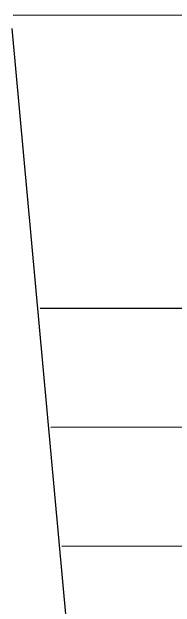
# Model space of a CAD drawing. Extents: x -83 to 83, y -28 to 43.
# Drawn here: x 31.9 to 33.88, y -2.48 to 4.73 of the extents above; entities that cross this region are included whole.
import ezdxf

# ---------------------------------------------------------------- set-up
doc = ezdxf.new("R2010")
doc.units = 0
doc.layers.get('0').update_dxf_attribs({"linetype": 'CONTINUOUS'})

msp = doc.modelspace()

# ---------------------------------------------------------------- linework, layer by layer
for p, q in [((31.9173, 4.6875), (52.6775, 4.7268)), ((31.9004, 4.5266), (32.9231, -6.6555)), ((36.9313, 1.1446), (32.2422, 1.1361)), ((37.9268, -0.2911), (32.3736, -0.301)), ((38.9082, -1.731), (32.5055, -1.7423))]:
    msp.add_line(p, q)

doc.saveas('drawing.dxf')
